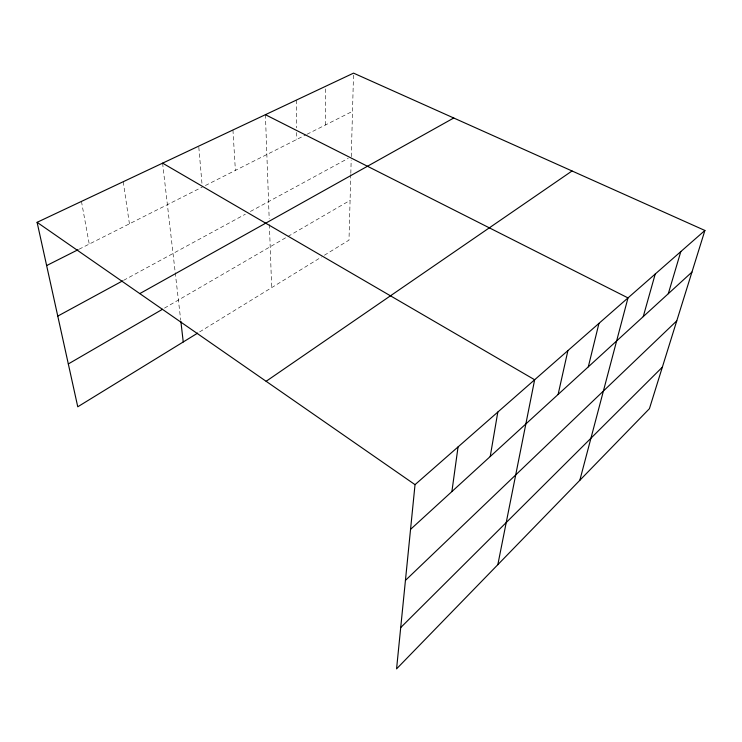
<?xml version="1.0" encoding="UTF-8"?>
<svg xmlns="http://www.w3.org/2000/svg" width="742" height="742" viewBox="0 0 742 742"><rect width="100%" height="100%" fill="white"/><g stroke="black" fill="none" stroke-linecap="round" stroke-linejoin="round"><path stroke-width="0.56" stroke-dasharray="3.71 2.78" d="M325.311 125.046L325.608 86.313M350.79 174.453L348.99 240.13L324.319 255.285M350.818 173.34L351.179 160.012M351.272 156.683L353.554 73.133M199.635 331.897L321.462 257.038M164.492 308.115L350.076 200.377M123.589 280.346L245.342 214.215M250.388 211.479L348.239 158.334M79.097 249.201L202.278 187.086M205.386 185.519L305.954 134.803M306.975 134.293L352.515 111.328M81.462 201.407L89.244 244.081M123.228 181.725L129.423 223.815M162.6 163.157L175.112 271.572M175.242 272.704L180.733 320.266M198.819 147.268L201.982 183.673M232.942 129.998L235.39 170.391M265.413 114.695L269.188 218.844M269.392 224.585L271.674 287.636M296.262 100.151L296.633 127.874M296.698 132.493L296.791 139.422"/><path stroke-width="1.11" d="M704.9 230.465L415.028 484.656L396.571 668.867L649.426 408.684L704.9 230.465L353.554 73.133L37.1 222.322L77.762 406.792L197.706 333.084M451.897 491.566L458.055 446.925M490.221 456.525L497.817 412.06M497.836 564.662L534.648 379.756L162.6 163.157M558.114 394.456L567.908 350.595M588.304 366.845L598.952 323.373M579.827 480.297L627.992 297.904L265.413 114.695M643.24 316.621L655.223 274.021M668.301 293.702L680.813 251.584M400.708 627.574L662.356 367.142M405.438 580.402L676.769 320.85M410.549 529.371L691.943 272.091M266.128 381.295L572.036 170.975M68.32 363.951L162.507 309.275M139.793 293.609L453.752 117.997M57.774 316.101L122.578 280.903M46.635 265.571L78.086 249.711M37.1 222.322L415.028 484.656M180.863 321.388L183.246 341.969"/></g></svg>
